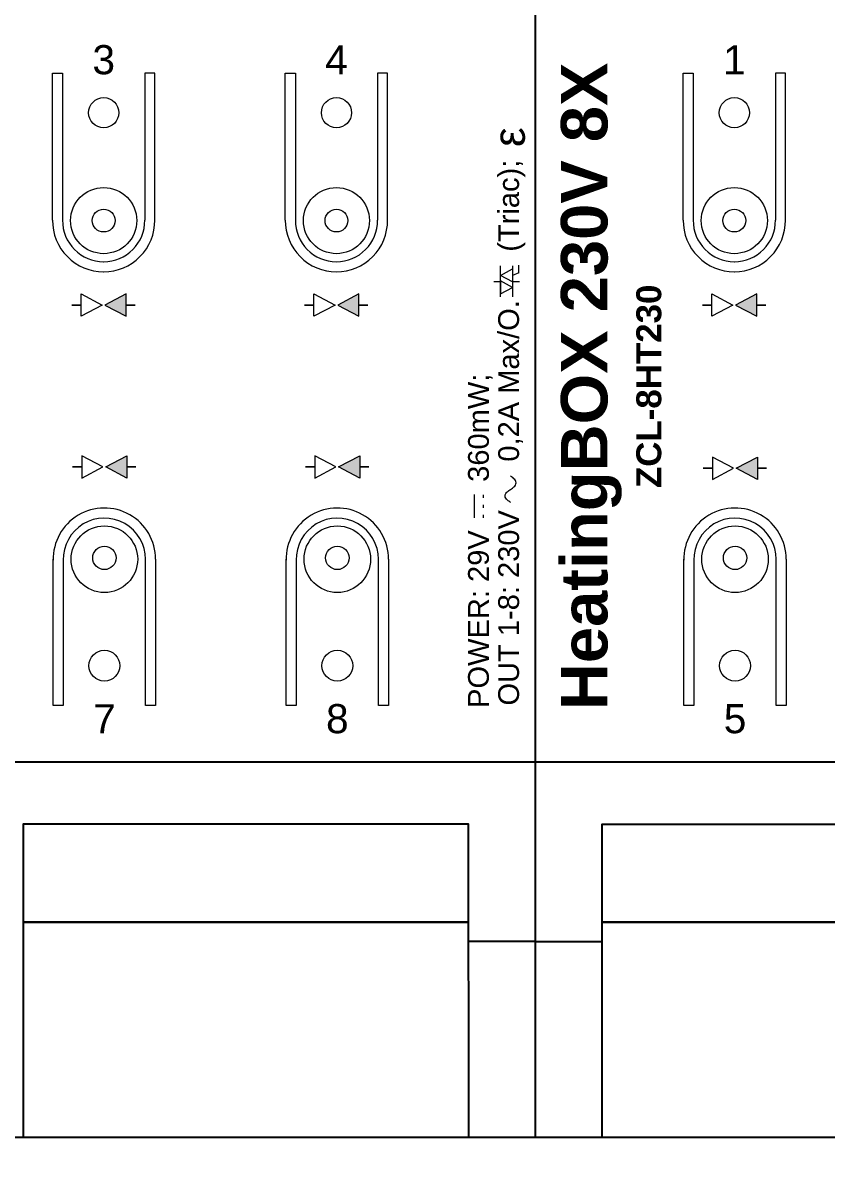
# Model space of a CAD drawing. Header units: millimetres. Extents: x -174 to 283928, y 1291 to 21053.
# Drawn here: x 10699.3 to 10747.6, y 19674 to 19743.1 of the extents above; entities that cross this region are included whole.
import ezdxf
from ezdxf.enums import TextEntityAlignment as Align

# ---------------------------------------------------------------- set-up
doc = ezdxf.new("R2010")
doc.units = ezdxf.units.MM
doc.layers.add('Enclosure', color=7, linetype='Continuous')
doc.layers.add('Serigraph', color=7, linetype='Continuous')
doc.styles.add('Arial', font='arial.ttf')
doc.styles.add('Arial Rounded MT', font='')
doc.styles.get("Standard").update_dxf_attribs({"font": 'arial.ttf'})
doc.styles.get('Arial Rounded MT').set_extended_font_data('Arial Rounded MT Bold')

# ---------------------------------------------------------------- blocks, each defined once
blk = doc.blocks.new('*U211')
at = {"ltscale": 2}
blk.add_lwpolyline([(0, 20), (0, -20), (840, -20), (840, 20), (0, 20)], dxfattribs=at)
for points in [[(440.234, 3), (456.234, 3, -0.414214), (458.234, 1), (458.234, -1, -0.414214), (456.234, -3), (440.234, -3, -0.414214), (438.234, -1), (438.234, 1, -0.414214)], [(465.234, 3), (481.234, 3, -0.414214), (483.234, 1), (483.234, -1, -0.414214), (481.234, -3), (465.234, -3, -0.414214), (463.234, -1), (463.234, 1, -0.414214)]]:
    blk.add_lwpolyline(points, format="xyb", close=True, dxfattribs=at)
blk = doc.blocks.new('ZCL-8HT230_ENCLOSURE')
at = {"layer": 'Enclosure'}
blk.add_lwpolyline([(0, 45), (80, 45), (80, -45), (0, -45)], close=True, dxfattribs=at)
at = {"layer": 'Enclosure', "lineweight": 9}
for points in [[(8.883, 10.111), (8.883, 18.956), (9.487, 18.956), (9.487, 10.111)], [(15.03, 10.111), (15.03, 18.956), (14.426, 18.956), (14.426, 10.111)], [(50.978, 10.111), (50.978, 18.956), (51.581, 18.956), (51.581, 10.111)], [(57.125, 10.111), (57.125, 18.956), (56.521, 18.956), (56.521, 10.111)], [(64.968, 10.111), (64.968, 18.956), (65.572, 18.956), (65.572, 10.111)], [(71.115, 10.111), (71.115, 18.956), (70.512, 18.956), (70.512, 10.111)], [(9.528, -19.046), (8.921, -19.046)], [(15.079, -19.046), (14.472, -19.046)], [(51.623, -19.046), (51.016, -19.046)], [(57.174, -19.046), (56.567, -19.046)], [(65.623, -19.046), (65.016, -19.046)], [(71.174, -19.046), (70.567, -19.046)]]:
    blk.add_lwpolyline(points, dxfattribs=at)
at = {"layer": 'Enclosure'}
for points in [[(0, -22.429), (80, -22.429)], [(4.01, -45), (4.017, -26.172), (30.796, -26.172), (30.796, -45)], [(75.99, -45), (75.983, -26.172), (49.204, -26.172), (49.204, -45)], [(4.015, -32.065), (30.796, -32.065)], [(30.796, -32.065), (4.015, -32.065)], [(49.204, -32.065), (75.983, -32.065)], [(75.983, -32.065), (49.204, -32.065)], [(0, -33.222), (4.014, -33.218)], [(80, -33.222), (75.986, -33.218)]]:
    blk.add_lwpolyline(points, dxfattribs=at)
at = {"layer": 'Enclosure', "lineweight": 9}
for centre, radius in [((11.959, 16.572), 0.906), ((54.054, 16.572), 0.906), ((68.044, 16.572), 0.906), ((11.956, 10.089), 1.986), ((54.051, 10.089), 1.986), ((68.042, 10.089), 1.986), ((11.956, 10.09), 0.683), ((54.051, 10.09), 0.683), ((68.041, 10.09), 0.683)]:
    blk.add_circle(centre, radius, dxfattribs=at)
at = {"layer": 'Enclosure', "lineweight": 9, "ltscale": 100}
for centre, radius in [((12, -10.257), 2), ((54.095, -10.257), 2), ((68.094, -10.257), 2), ((12, -10.176), 0.702), ((54.095, -10.176), 0.702), ((68.095, -10.176), 0.702), ((12, -16.652), 0.927), ((54.095, -16.652), 0.927), ((68.095, -16.652), 0.927)]:
    blk.add_circle(centre, radius, dxfattribs=at)
at = {"layer": 'Enclosure', "lineweight": 9}
for centre, radius, start, end in [((11.956, 10.089), 3.074, 179.59125, 269.95329), ((11.957, 10.09), 2.47, 179.49124, 269.92873), ((11.956, 10.09), 2.47, 270.07127, 0.50876), ((11.956, 10.089), 3.074, 270.04671, 0.40875), ((54.051, 10.089), 3.074, 179.59125, 269.95329), ((54.052, 10.09), 2.47, 179.49124, 269.92873), ((54.051, 10.09), 2.47, 270.07127, 0.50876), ((54.051, 10.089), 3.074, 270.04671, 0.40875), ((68.042, 10.089), 3.074, 179.59125, 269.95329), ((68.042, 10.09), 2.47, 179.49124, 269.92873), ((68.041, 10.09), 2.47, 270.07127, 0.50876), ((68.042, 10.089), 3.074, 270.04671, 0.40875)]:
    blk.add_arc(centre, radius, start, end, dxfattribs=at)
at = {"layer": 'Enclosure', "lineweight": 9, "ltscale": 100}
for centre, radius, start, end in [((12, -10.257), 3.079, 0.00936, 181.20053), ((54.095, -10.257), 3.079, 0.00936, 181.20053), ((68.095, -10.257), 3.079, 0.00936, 181.20053), ((12, -10.257), 2.473, 359.94048, 181.34045), ((54.095, -10.257), 2.473, 359.94048, 181.34045), ((68.095, -10.257), 2.473, 359.94048, 181.34045)]:
    blk.add_arc(centre, radius, start, end, dxfattribs=at)
at = {"layer": 'Enclosure', "lineweight": 9}
for points in [[(8.921, -19.046), (8.923, -16.141), (8.921, -13.207), (8.921, -10.256)], [(9.528, -10.254), (9.528, -13.206), (9.526, -16.141), (9.528, -19.046)], [(14.472, -19.046), (14.474, -16.141), (14.472, -13.206), (14.472, -10.254)], [(15.079, -10.256), (15.079, -13.207), (15.077, -16.141), (15.079, -19.046)], [(51.016, -19.046), (51.018, -16.141), (51.016, -13.207), (51.016, -10.256)], [(51.623, -10.254), (51.623, -13.206), (51.621, -16.141), (51.623, -19.046)], [(56.567, -19.046), (56.569, -16.141), (56.567, -13.206), (56.567, -10.254)], [(57.173, -10.256), (57.173, -13.207), (57.172, -16.141), (57.174, -19.046)], [(65.016, -19.046), (65.018, -16.141), (65.016, -13.207), (65.016, -10.256)], [(65.623, -10.254), (65.623, -13.206), (65.621, -16.141), (65.623, -19.046)], [(70.567, -19.046), (70.569, -16.141), (70.567, -13.206), (70.567, -10.254)], [(71.174, -10.256), (71.174, -13.207), (71.172, -16.141), (71.174, -19.046)]]:
    blk.add_open_spline(points, degree=3, dxfattribs=at)
blk = doc.blocks.new('ZCL-8HT230_SERIGRAPH')
at = {"layer": 'Serigraph', "lineweight": 0}
h = blk.add_hatch(color=256, dxfattribs=at)
h.dxf.hatch_style = 2
h.paths.add_polyline_path([(13.302, 4.343), (13.302, 5.683), (12.034, 5.013)])
h = blk.add_hatch(color=256, dxfattribs=at)
h.dxf.hatch_style = 2
h.paths.add_polyline_path([(55.397, 4.342), (55.397, 5.682), (54.129, 5.013)])
h = blk.add_hatch(color=256, dxfattribs=at)
h.dxf.hatch_style = 2
h.paths.add_polyline_path([(69.387, 4.342), (69.387, 5.682), (68.119, 5.013)])
h = blk.add_hatch(color=256, dxfattribs=at)
h.dxf.hatch_style = 2
h.paths.add_polyline_path([(13.345, -4.119), (13.345, -5.459), (12.077, -4.789)])
h = blk.add_hatch(color=256, dxfattribs=at)
h.dxf.hatch_style = 2
h.paths.add_polyline_path([(55.44, -4.038), (55.44, -5.378), (54.172, -4.709)])
h = blk.add_hatch(color=256, dxfattribs=at)
h.dxf.hatch_style = 2
h.paths.add_polyline_path([(69.44, -4.038), (69.44, -5.378), (68.172, -4.709)])
at = {"layer": 'Serigraph', "lineweight": 5}
for p, q in [((77.893, 5.501), (77.893, 7.376)), ((77.903, 6.797), (78.633, 7.183)), ((78.633, 7.183), (78.633, 6.411)), ((78.997, 6.949), (78.634, 6.797)), ((78.649, 5.501), (78.649, 7.376)), ((78.997, 6.949), (78.997, 7.418)), ((77.498, 6.439), (77.882, 6.439)), ((78.633, 6.411), (77.903, 6.797)), ((77.903, 6.466), (77.903, 5.694)), ((78.634, 6.08), (77.903, 6.466)), ((78.67, 6.439), (79.054, 6.439)), ((77.903, 5.694), (78.634, 6.08))]:
    blk.add_line(p, q, dxfattribs=at)
for points in [[(10.605, 4.343), (10.605, 5.683), (11.873, 5.013), (10.605, 4.343)], [(52.699, 4.342), (52.699, 5.682), (53.968, 5.013), (52.699, 4.342)], [(66.69, 4.342), (66.69, 5.682), (67.958, 5.013), (66.69, 4.342)], [(10.605, 5.013), (10.073, 5.012), (10.039, 5.012), (10.072, 5.012), (10.605, 5.013)], [(13.816, 5.012), (13.849, 5.012), (13.814, 5.012), (13.302, 5.013), (13.816, 5.012)], [(52.699, 5.012), (52.168, 5.012), (52.133, 5.012), (52.167, 5.012), (52.699, 5.012)], [(55.91, 5.012), (55.943, 5.012), (55.909, 5.012), (55.397, 5.012), (55.91, 5.012)], [(66.69, 5.012), (66.158, 5.012), (66.123, 5.012), (66.157, 5.012), (66.69, 5.012)], [(69.901, 5.012), (69.934, 5.012), (69.899, 5.012), (69.387, 5.012), (69.901, 5.012)], [(10.648, -4.119), (10.648, -5.459), (11.916, -4.789), (10.648, -4.119)], [(52.743, -4.038), (52.743, -5.378), (54.011, -4.709), (52.743, -4.038)], [(66.742, -4.038), (66.742, -5.378), (68.011, -4.709), (66.742, -4.038)], [(10.648, -4.789), (10.116, -4.788), (10.082, -4.788), (10.115, -4.788), (10.648, -4.789)], [(13.859, -4.788), (13.892, -4.788), (13.857, -4.788), (13.345, -4.789), (13.859, -4.788)], [(52.743, -4.708), (52.211, -4.708), (52.176, -4.708), (52.21, -4.708), (52.743, -4.708)], [(55.954, -4.708), (55.987, -4.708), (55.952, -4.708), (55.44, -4.708), (55.954, -4.708)], [(66.742, -4.708), (66.211, -4.708), (66.176, -4.708), (66.21, -4.708), (66.742, -4.708)], [(69.954, -4.708), (69.987, -4.708), (69.952, -4.708), (69.44, -4.708), (69.954, -4.708)], [(76.332, -7.769), (76.332, -6.369)], [(76.881, -6.574), (76.881, -6.389)], [(76.881, -7.172), (76.881, -6.986)], [(76.881, -7.769), (76.881, -7.584)]]:
    blk.add_lwpolyline(points, dxfattribs=at)
at = {"layer": 'Serigraph', "lineweight": 0}
for points in [[(13.302, 4.343), (13.302, 5.683), (12.034, 5.013), (13.302, 4.343)], [(55.397, 4.342), (55.397, 5.682), (54.129, 5.013), (55.397, 4.342)], [(69.387, 4.342), (69.387, 5.682), (68.119, 5.013), (69.387, 4.342)], [(13.345, -4.119), (13.345, -5.459), (12.077, -4.789), (13.345, -4.119)], [(55.44, -4.038), (55.44, -5.378), (54.172, -4.709), (55.44, -4.038)], [(69.44, -4.038), (69.44, -5.378), (68.172, -4.709), (69.44, -4.038)]]:
    blk.add_lwpolyline(points, dxfattribs=at)
at = {"layer": 'Serigraph', "lineweight": 5}
blk.add_lwpolyline([(78.51, -6.844, -0.065796), (78.307, -6.697, -0.215929), (78.177, -6.45, -0.171708), (78.177, -6.45, -0.171708), (78.177, -6.45, -0.215929), (78.307, -6.204, -0.065796), (78.51, -6.057, 0.065796), (78.712, -5.91, 0.215929), (78.842, -5.663, 0.171708), (78.842, -5.663, 0.171708), (78.842, -5.663, 0.215929), (78.712, -5.416, 0.065796), (78.51, -5.269)], format="xyb", dxfattribs=at)
at = {"layer": 'Serigraph', "char_height": 1.75, "attachment_point": 5, "style": 'Arial'}
for s, insert in [('1', (11.959, 19.746)), ('3', (54.054, 19.746)), ('4', (68.044, 19.746)), ('5', (12, -19.847)), ('7', (54.095, -19.847)), ('8', (68.095, -19.847))]:
    blk.add_mtext(s, dxfattribs=dict(at, insert=insert))
at = {"layer": 'Serigraph', "attachment_point": 5, "rotation": 90, "style": 'Arial Rounded MT'}
for s, width, insert, char_height in [('\\pxqc;HeatingBOX 230V 8X', 52.74989, (3.364, 0.132), 2.8), ('\\pxqc;ZCL-8HT230', 28.97902, (6.827, 0.132), 1.5)]:
    blk.add_mtext_dynamic_manual_height_columns(s, width=width, gutter_width=12.5, heights=[0], dxfattribs=dict(at, insert=insert, char_height=char_height))
at = {"layer": 'Serigraph', "insert": (79.392, 14.513), "char_height": 1.75, "attachment_point": 7, "rotation": 90}
blk.add_mtext_dynamic_manual_height_columns('{\\H1.08333x;ε}', width=15.51059, gutter_width=12.5, heights=[0], dxfattribs=at)
at = {"layer": 'Serigraph', "insert": (79.392, -19.046), "char_height": 1.25, "width": 43.00403, "attachment_point": 7, "rotation": 90, "style": 'Arial'}
blk.add_mtext('OUT 1-8: 230V      0,2A Max/O.      (Triac);', dxfattribs=at)
at = {"layer": 'Serigraph', "insert": (77.435, -9.148), "char_height": 1.25, "attachment_point": 8, "rotation": 90, "style": 'Arial'}
blk.add_mtext('POWER: 29V      360mW;', dxfattribs=at)
blk = doc.blocks.new('ZCL-8HT230_ATT_DEF')
at = {"color": 5}
for tag, p in [('UFH_ACTUATOR_1', (26.299, 47.198)), ('UFH_ACTUATOR_2', (32.649, 47.198)), ('UFH_ACTUATOR_3', (39.025, 47.198)), ('UFH_ACTUATOR_4', (45.375, 47.198)), ('UFH_ACTUATOR_5', (51.7, 47.198)), ('UFH_ACTUATOR_6', (58.05, 47.198)), ('UFH_ACTUATOR_7', (64.425, 47.198)), ('UFH_ACTUATOR_8', (70.775, 47.198))]:
    blk.add_attdef(tag, p, '', height=2.5, rotation=90, dxfattribs=at)
blk.add_wipeout([(0, 45), (80, 45), (80, -45), (0, -45)])
blk.add_wipeout([(0, 45), (80, 45), (80, -45), (0, -45)])
at = {"layer": 'Enclosure'}
blk.add_blockref('ZCL-8HT230_ENCLOSURE', (0, 0), dxfattribs=at)
at = {"layer": 'Serigraph'}
blk.add_blockref('ZCL-8HT230_SERIGRAPH', (0, 0), dxfattribs=at)
at = {"color": 3, "flags": 2}
blk.add_attdef('REFERENCE', text='', height=2.5, dxfattribs=at).set_placement((16.552, 28.377), align=Align.CENTER)
at = {"color": 3}
blk.add_attdef('PHYSICAL.ADD.', text='', height=2.5, dxfattribs=at).set_placement((62.279, 28.377), align=Align.CENTER)

msp = doc.modelspace()

# ---------------------------------------------------------------- linework, layer by layer
at = {"layer": 'Defpoints', "color": 6}
msp.add_lwpolyline([(11101.853, 19649.172), (10261.826, 19649.172), (10261.826, 19679.172), (11101.853, 19679.172)], close=True, dxfattribs=at)

# ---------------------------------------------------------------- block references
at = {"color": 1}
msp.add_blockref('*U211', (10261.853, 19721.172), dxfattribs=at)

# ---------------------------------------------------------------- next in the draw order: block references
msp.add_blockref('ZCL-8HT230_ATT_DEF', (10650.087, 19721.172))

# ---------------------------------------------------------------- next in the draw order: block references
msp.add_blockref('ZCL-8HT230_ATT_DEF', (10730.087, 19721.172))

doc.saveas('drawing.dxf')
